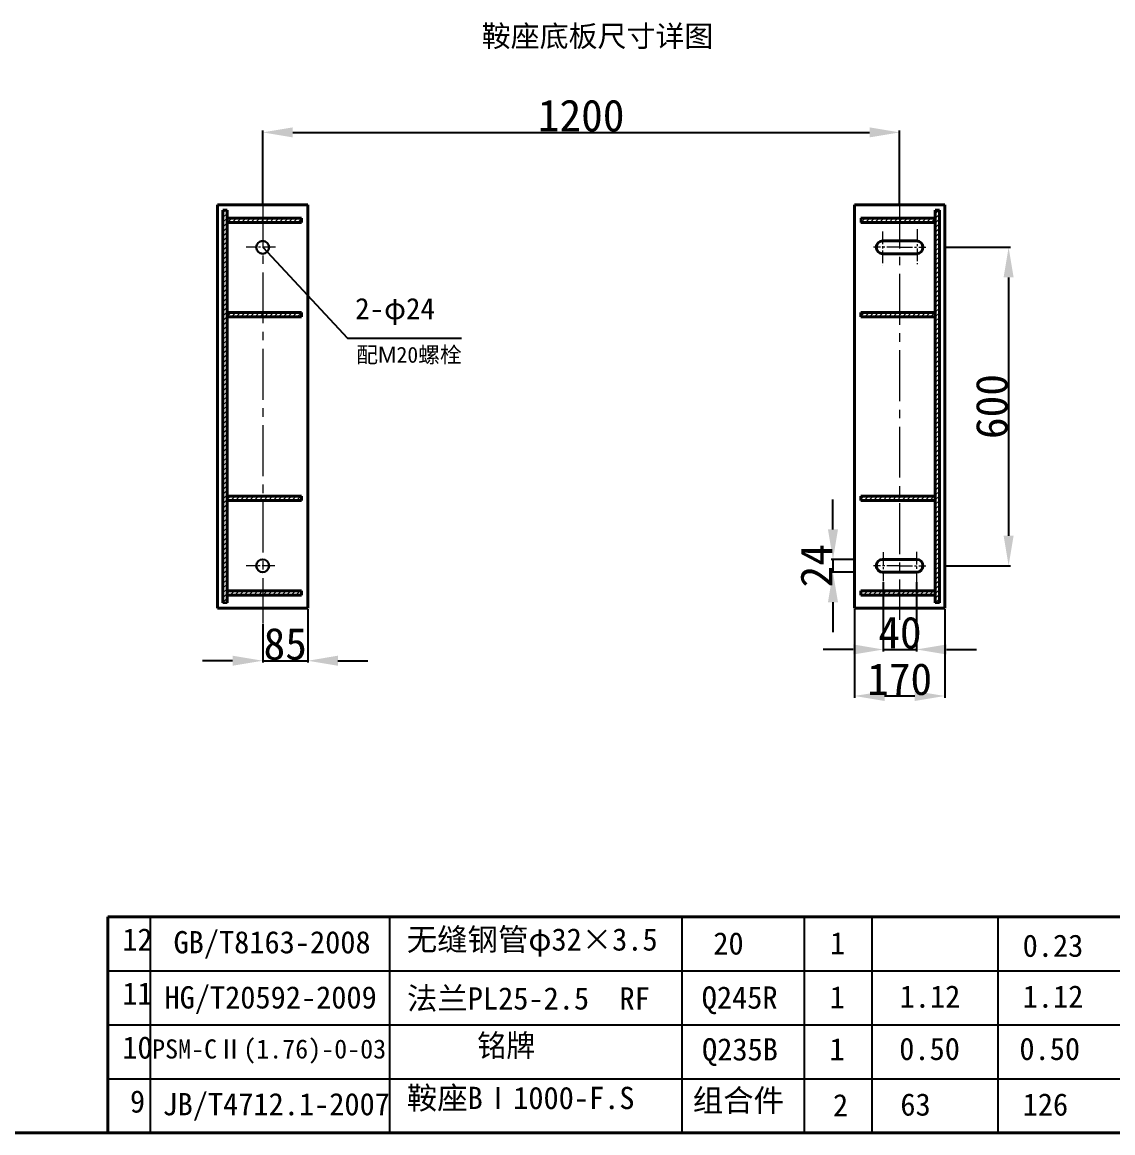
# Model space of a CAD drawing. Extents: x -5192 to 1516, y 3758 to 8558.
# Drawn here: x -2965 to -911, y 3758 to 5850 of the extents above; entities that cross this region are included whole.
import ezdxf

# ---------------------------------------------------------------- set-up
doc = ezdxf.new("R2010")
doc.units = 0
doc.header["$MEASUREMENT"] = 0
doc.linetypes.add('点画线', pattern=[18, 12, -2, 2, -2])
doc.layers.get('0').update_dxf_attribs({"linetype": 'CONTINUOUS'})
doc.layers.get('DEFPOINTS').update_dxf_attribs({"linetype": 'CONTINUOUS'})
for name, color, linetype, lineweight in [('2', 4, 'CONTINUOUS', 0), ('图层1', 7, 'CONTINUOUS', 35), ('粗实线层', 7, 'CONTINUOUS', 35)]:
    doc.layers.add(name, color=color, linetype=linetype, lineweight=lineweight)
for name, color, linetype, lineweight, true_color in [('中心线层', 1, '点画线', 18, 0xff0000), ('剖面线层', 4, 'CONTINUOUS', 18, 0x00ffff), ('尺寸线层', 3, 'CONTINUOUS', 18, 0x00ff00)]:
    doc.layers.add(name, color=color, linetype=linetype, lineweight=lineweight, true_color=true_color)
doc.layers.add('尺寸线', color=7, linetype='CONTINUOUS')
doc.styles.add('ISO-25-WS', font='SIMFANG.TTF', dxfattribs={"height": 60})
doc.styles.get("Standard").update_dxf_attribs({"font": 'SIMFANG.TTF', "height": 40})
doc.styles.add('标准', font='txt', dxfattribs={"height": 5})
doc.dimstyles.new('ISO-25_WS', dxfattribs={"dimscale": 0.707071, "dimtxt": 60, "dimasz": 80, "dimexe": 5, "dimexo": 2, "dimgap": 2, "dimtad": 1, "dimdec": 4, "dimdsep": 46, "dimtxsty": 'ISO-25-WS', "dimcen": 2.5, "dimadec": 0, "dimazin": 0, "dimtfac": 1, "dimtdec": 4, "dimtix": 1, "dimtmove": 0, "dimatfit": 0, "dimfxl": 0, "dimtolj": 1, "dimtzin": 0, "dimarcsym": 0})
doc.dimstyles.get("Standard").update_dxf_attribs({"dimtxt": 0.18, "dimasz": 0.18, "dimexe": 0.18, "dimexo": 0.0625, "dimgap": 0.09, "dimtad": 0, "dimtih": 1, "dimtoh": 1, "dimdec": 4, "dimzin": 0, "dimdsep": 46, "dimtxsty": 'Standard', "dimcen": 0.09, "dimadec": 0, "dimazin": 0, "dimtfac": 1, "dimtdec": 4, "dimtofl": 0, "dimtmove": 0, "dimatfit": 3, "dimfxl": 0, "dimtolj": 1, "dimtzin": 0, "dimarcsym": 0})

# ---------------------------------------------------------------- blocks, each defined once
blk = doc.blocks.new('*D146')
at = {"layer": 'DEFPOINTS', "color": 0, "ltscale": 2}
for p in [(-1312.1, 5642.3), (-2512.1, 5505.8), (-1312.1, 5505.8)]:
    blk.add_point(p, dxfattribs=at)
at = {"layer": '尺寸线', "color": 0, "lineweight": -2, "ltscale": 2}
for p, q in [((-2512.1, 5507.2), (-2512.1, 5645.8)), ((-2455.5, 5642.3), (-1368.7, 5642.3)), ((-1312.1, 5507.2), (-1312.1, 5645.8))]:
    blk.add_line(p, q, dxfattribs=at)
at = {"layer": '尺寸线', "color": 0, "ltscale": 2}
for points in [[(-2455.5, 5651.7), (-2455.5, 5632.9), (-2512.1, 5642.3)], [(-1368.7, 5651.7), (-1368.7, 5632.9), (-1312.1, 5642.3)]]:
    blk.add_solid(points, dxfattribs=at)
at = {"layer": '尺寸线', "color": 0, "ltscale": 2, "insert": (-1912.1, 5673.7), "char_height": 60, "attachment_point": 5, "style": 'ISO-25-WS'}
blk.add_mtext('\\A1;1200', dxfattribs=at)
blk = doc.blocks.new('*D148')
at = {"layer": 'DEFPOINTS', "color": 0, "ltscale": 2}
for p in [(-2427.1, 4745.8), (-2512.1, 4717.1), (-2427.1, 4646.9)]:
    blk.add_point(p, dxfattribs=at)
at = {"layer": '尺寸线', "color": 0, "lineweight": -2, "ltscale": 2}
for p, q in [((-2427.1, 4744.3), (-2427.1, 4643.4)), ((-2512.1, 4715.7), (-2512.1, 4643.4)), ((-2568.7, 4646.9), (-2625.2, 4646.9)), ((-2512.1, 4646.9), (-2427.1, 4646.9)), ((-2370.5, 4646.9), (-2314, 4646.9))]:
    blk.add_line(p, q, dxfattribs=at)
at = {"layer": '尺寸线', "color": 0, "ltscale": 2}
for points in [[(-2568.7, 4656.4), (-2568.7, 4637.5), (-2512.1, 4646.9)], [(-2370.5, 4656.4), (-2370.5, 4637.5), (-2427.1, 4646.9)]]:
    blk.add_solid(points, dxfattribs=at)
at = {"layer": '尺寸线', "color": 0, "ltscale": 2, "insert": (-2469.6, 4678.3), "char_height": 60, "attachment_point": 5, "style": 'ISO-25-WS'}
blk.add_mtext('\\A1;85', dxfattribs=at)
blk = doc.blocks.new('*D150')
at = {"layer": 'DEFPOINTS', "color": 0, "ltscale": 2}
for p in [(-1397.1, 4837.8), (-1437.7, 4813.8), (-1397.1, 4813.8)]:
    blk.add_point(p, dxfattribs=at)
at = {"layer": '尺寸线', "color": 0, "lineweight": -2, "ltscale": 2}
for p, q in [((-1437.7, 4894.3), (-1437.7, 4950.9)), ((-1398.5, 4837.8), (-1441.2, 4837.8)), ((-1437.7, 4837.8), (-1437.7, 4813.8)), ((-1398.5, 4813.8), (-1441.2, 4813.8)), ((-1437.7, 4757.2), (-1437.7, 4700.6))]:
    blk.add_line(p, q, dxfattribs=at)
at = {"layer": '尺寸线', "color": 0, "ltscale": 2}
for points in [[(-1447.1, 4894.3), (-1428.2, 4894.3), (-1437.7, 4837.8)], [(-1447.1, 4757.2), (-1428.2, 4757.2), (-1437.7, 4813.8)]]:
    blk.add_solid(points, dxfattribs=at)
at = {"layer": '尺寸线', "color": 0, "ltscale": 2, "insert": (-1469.1, 4825.8), "char_height": 60, "attachment_point": 5, "rotation": 90, "style": 'ISO-25-WS'}
blk.add_mtext('\\A1;24', dxfattribs=at)
blk = doc.blocks.new('*D147')
at = {"layer": 'DEFPOINTS', "color": 0, "ltscale": 2}
for p in [(-1227.1, 5425.8), (-1227.1, 4825.8), (-1106.8, 4825.8)]:
    blk.add_point(p, dxfattribs=at)
at = {"layer": '尺寸线', "color": 0, "lineweight": -2, "ltscale": 2}
for p, q in [((-1225.7, 5425.8), (-1103.3, 5425.8)), ((-1106.8, 5369.2), (-1106.8, 4882.3)), ((-1225.7, 4825.8), (-1103.3, 4825.8))]:
    blk.add_line(p, q, dxfattribs=at)
at = {"layer": '尺寸线', "color": 0, "ltscale": 2}
for points in [[(-1116.2, 5369.2), (-1097.4, 5369.2), (-1106.8, 5425.8)], [(-1116.2, 4882.3), (-1097.4, 4882.3), (-1106.8, 4825.8)]]:
    blk.add_solid(points, dxfattribs=at)
at = {"layer": '尺寸线', "color": 0, "ltscale": 2, "insert": (-1138.2, 5125.8), "char_height": 60, "attachment_point": 5, "rotation": 90, "style": 'ISO-25-WS'}
blk.add_mtext('\\A1;600', dxfattribs=at)
blk = doc.blocks.new('*D151')
at = {"layer": 'DEFPOINTS', "color": 0, "ltscale": 2}
for p in [(-1342.9, 4796.6), (-1280.4, 4796.6), (-1280.4, 4668.1)]:
    blk.add_point(p, dxfattribs=at)
at = {"layer": '尺寸线', "color": 0, "lineweight": -2, "ltscale": 2}
for p, q in [((-1342.9, 4795.2), (-1342.9, 4664.6)), ((-1280.4, 4795.2), (-1280.4, 4664.6)), ((-1399.4, 4668.1), (-1456, 4668.1)), ((-1342.9, 4668.1), (-1280.4, 4668.1)), ((-1223.8, 4668.1), (-1167.3, 4668.1))]:
    blk.add_line(p, q, dxfattribs=at)
at = {"layer": '尺寸线', "color": 0, "ltscale": 2}
for points in [[(-1399.4, 4677.6), (-1399.4, 4658.7), (-1342.9, 4668.1)], [(-1223.8, 4677.6), (-1223.8, 4658.7), (-1280.4, 4668.1)]]:
    blk.add_solid(points, dxfattribs=at)
at = {"layer": '尺寸线', "color": 0, "ltscale": 2, "insert": (-1311.6, 4699.6), "char_height": 60, "attachment_point": 5, "style": 'ISO-25-WS'}
blk.add_mtext('\\A1;40', dxfattribs=at)
blk = doc.blocks.new('*D149')
at = {"layer": 'DEFPOINTS', "color": 0, "ltscale": 2}
for p in [(-1397.1, 4745.8), (-1227.1, 4745.8), (-1227.1, 4580.5)]:
    blk.add_point(p, dxfattribs=at)
at = {"layer": '尺寸线', "color": 0, "lineweight": -2, "ltscale": 2}
for p, q in [((-1397.1, 4744.3), (-1397.1, 4577)), ((-1227.1, 4744.3), (-1227.1, 4577)), ((-1340.5, 4580.5), (-1283.7, 4580.5))]:
    blk.add_line(p, q, dxfattribs=at)
at = {"layer": '尺寸线', "color": 0, "ltscale": 2}
for points in [[(-1340.5, 4589.9), (-1340.5, 4571.1), (-1397.1, 4580.5)], [(-1283.7, 4589.9), (-1283.7, 4571.1), (-1227.1, 4580.5)]]:
    blk.add_solid(points, dxfattribs=at)
at = {"layer": '尺寸线', "color": 0, "ltscale": 2, "insert": (-1312.1, 4611.9), "char_height": 60, "attachment_point": 5, "style": 'ISO-25-WS'}
blk.add_mtext('\\A1;170', dxfattribs=at)

msp = doc.modelspace()

# ---------------------------------------------------------------- hatches: boundary and pattern name
at = {"layer": '剖面线层', "lineweight": 15, "ltscale": 2}
h = msp.add_hatch(dxfattribs=at)
h.set_pattern_fill('ANSI31', scale=50, style=0)
h.set_pattern_definition([(45, (-7398.995, 130.608), (-4.4194174, 4.4194174), [])])
h.paths.add_polyline_path([(-2579.08821, 5495.75093), (-2587.08821, 5495.75093), (-2587.08821, 5125.75093), (-2579.08821, 5125.75093)])
h.paths.add_polyline_path([(-2512.08821, 5480.75093), (-2579.08821, 5480.75093), (-2579.08821, 5472.75093), (-2512.08821, 5472.75093)])
h.paths.add_polyline_path([(-2439.08821, 5480.75093), (-2512.08821, 5480.75093), (-2512.08821, 5472.75093), (-2439.08821, 5472.75093)])
h.paths.add_polyline_path([(-2512.08821, 5302.75093), (-2579.08821, 5302.75093), (-2579.08821, 5294.75093), (-2512.08821, 5294.75093)])
h.paths.add_polyline_path([(-2439.08821, 5302.75093), (-2512.08821, 5302.75093), (-2512.08821, 5294.75093), (-2439.08821, 5294.75093)])
h.paths.add_polyline_path([(-2579.08821, 5125.75093), (-2587.08821, 5125.75093), (-2587.08821, 4755.75093), (-2579.08821, 4755.75093)])
h.paths.add_polyline_path([(-2512.08821, 4956.75093), (-2579.08821, 4956.75093), (-2579.08821, 4948.75093), (-2512.08821, 4948.75093)])
h.paths.add_polyline_path([(-2439.08821, 4956.75093), (-2512.08821, 4956.75093), (-2512.08821, 4948.75093), (-2439.08821, 4948.75093)])
h.paths.add_polyline_path([(-2512.08821, 4778.75093), (-2579.08821, 4778.75093), (-2579.08821, 4770.75093), (-2512.08821, 4770.75093)])
h.paths.add_polyline_path([(-2439.08821, 4778.75093), (-2512.08821, 4778.75093), (-2512.08821, 4770.75093), (-2439.08821, 4770.75093)])
h.paths.add_polyline_path([(-1312.08821, 5480.75093), (-1385.08821, 5480.75093), (-1385.08821, 5472.75093), (-1312.08821, 5472.75093)])
h.paths.add_polyline_path([(-1245.08821, 5480.75093), (-1312.08821, 5480.75093), (-1312.08821, 5472.75093), (-1245.08821, 5472.75093)])
h.paths.add_polyline_path([(-1237.08821, 5495.75093), (-1245.08821, 5495.75093), (-1245.08821, 5125.75093), (-1237.08821, 5125.75093)])
h.paths.add_polyline_path([(-1312.08821, 5302.75093), (-1385.08821, 5302.75093), (-1385.08821, 5294.75093), (-1312.08821, 5294.75093)])
h.paths.add_polyline_path([(-1245.08821, 5302.75093), (-1312.08821, 5302.75093), (-1312.08821, 5294.75093), (-1245.08821, 5294.75093)])
h.paths.add_polyline_path([(-1237.08821, 5125.75093), (-1245.08821, 5125.75093), (-1245.08821, 4755.75093), (-1237.08821, 4755.75093)])
h.paths.add_polyline_path([(-1245.08821, 4956.75093), (-1312.08821, 4956.75093), (-1312.08821, 4948.75093), (-1245.08821, 4948.75093)])
h.paths.add_polyline_path([(-1312.08821, 4956.75093), (-1385.08821, 4956.75093), (-1385.08821, 4948.75093), (-1312.08821, 4948.75093)])
h.paths.add_polyline_path([(-1312.08821, 4778.75093), (-1385.08821, 4778.75093), (-1385.08821, 4770.75093), (-1312.08821, 4770.75093)])
h.paths.add_polyline_path([(-1245.08821, 4778.75093), (-1312.08821, 4778.75093), (-1312.08821, 4770.75093), (-1245.08821, 4770.75093)])

# ---------------------------------------------------------------- linework, layer by layer
at = {"layer": '中心线层', "color": 7, "lineweight": 15, "ltscale": 8}
for p, q in [((-2512.08821, 5522.63033), (-2512.08821, 4717.14786)), ((-1312.08821, 5519.84258), (-1312.08821, 4723.93837))]:
    msp.add_line(p, q, dxfattribs=at)
at = {"layer": '中心线层', "color": 7, "lineweight": 15, "ltscale": 2}
for p, q in [((-1344.08821, 5455.81858), (-1344.08821, 5391.56776)), ((-1278.77136, 5459.70905), (-1278.77136, 5393.77579)), ((-2488.22336, 5425.75093), (-2543.44813, 5425.75093)), ((-2512.08821, 5425.75093), (-2512.08821, 5425.75093)), ((-1312.08821, 5425.75093), (-1361.2309, 5425.75093)), ((-1312.08821, 5425.75093), (-1312.08821, 5425.75093)), ((-1312.08821, 5425.75093), (-1262.94552, 5425.75093)), ((-1312.08821, 5425.75093), (-1312.08821, 5425.75093)), ((-1312.08821, 5425.75093), (-1312.08821, 5425.75093)), ((-1342.87339, 4851.34916), (-1342.87339, 4796.59714)), ((-1280.38389, 4852.30972), (-1280.38389, 4795.63657)), ((-2488.92829, 4825.75093), (-2543.44813, 4825.75093)), ((-2512.08821, 4825.75093), (-2512.08821, 4825.75093)), ((-2512.08821, 4825.75093), (-2512.08821, 4825.75093)), ((-1312.08821, 4825.75093), (-1361.2309, 4825.75093)), ((-1312.08821, 4825.75093), (-1312.08821, 4825.75093)), ((-1312.08821, 4825.75093), (-1262.94552, 4825.75093)), ((-1312.08821, 4825.75093), (-1312.08821, 4825.75093))]:
    msp.add_line(p, q, dxfattribs=at)
at = {"layer": '图层1', "lineweight": 40}
for p, q in [((-1397.08821, 5125.75093), (-1397.08821, 5505.75093)), ((-2803.6598, 4164.38638), (-643.6598, 4164.38638)), ((-2803.6598, 4164.38638), (-2803.6598, 3757.60855)), ((1516.3402, 3757.60855), (-5191.6598, 3757.60855))]:
    msp.add_line(p, q, dxfattribs=at)
at = {"layer": '图层1', "lineweight": 25}
for p, q in [((-2723.35936, 3757.60855), (-2723.35936, 4164.38638)), ((-2272.71586, 3757.60855), (-2272.71586, 4164.38638)), ((-1721.80285, 3757.60855), (-1721.80285, 4164.38638)), ((-1491.02699, 3757.60855), (-1491.02699, 4164.38638)), ((-1363.6598, 3757.60855), (-1363.6598, 4164.38638)), ((-1126.64652, 3757.60855), (-1126.65519, 4164.38638)), ((-2803.6598, 4062.69192), (-643.6598, 4062.69192)), ((-2803.6598, 3960.99747), (-643.6598, 3960.99747)), ((-2803.6598, 3859.30301), (-643.6598, 3859.30301)), ((-2803.6598, 3859.30301), (-643.6598, 3859.30301))]:
    msp.add_line(p, q, dxfattribs=at)
at = {"layer": '粗实线层', "color": 7, "lineweight": 40, "ltscale": 2}
for p, q in [((-2597.08821, 5125.75093), (-2597.08821, 5505.75093)), ((-2597.08821, 5505.75093), (-2427.08821, 5505.75093)), ((-2427.08821, 5125.75093), (-2427.08821, 5505.75093)), ((-1227.08821, 5505.75093), (-1397.08821, 5505.75093)), ((-1227.08821, 5125.75093), (-1227.08821, 5505.75093)), ((-2587.08821, 5125.75093), (-2587.08821, 5495.75093)), ((-2587.08821, 5495.75093), (-2579.08821, 5495.75093)), ((-2579.08821, 5125.75093), (-2579.08821, 5495.75093)), ((-1245.08821, 5125.75093), (-1245.08821, 5495.75093)), ((-1237.08821, 5495.75093), (-1245.08821, 5495.75093)), ((-1237.08821, 5125.75093), (-1237.08821, 5495.75093)), ((-2579.08821, 5480.75093), (-2439.08821, 5480.75093)), ((-2579.08821, 5472.75093), (-2439.08821, 5472.75093)), ((-2439.08821, 5472.75093), (-2439.08821, 5480.75093)), ((-1245.08821, 5480.75093), (-1385.08821, 5480.75093)), ((-1245.08821, 5472.75093), (-1385.08821, 5472.75093)), ((-1312.08821, 5437.75093), (-1344.08821, 5437.75093)), ((-1312.08821, 5437.75093), (-1280.08821, 5437.75093)), ((-1312.08821, 5413.75093), (-1344.08821, 5413.75093)), ((-1312.08821, 5413.75093), (-1280.08821, 5413.75093)), ((-2579.08821, 5302.75093), (-2439.08821, 5302.75093)), ((-2579.08821, 5294.75093), (-2439.08821, 5294.75093)), ((-2439.08821, 5294.75093), (-2439.08821, 5302.75093)), ((-1245.08821, 5302.75093), (-1385.08821, 5302.75093)), ((-1385.08821, 5294.75093), (-1385.08821, 5302.75093)), ((-1245.08821, 5294.75093), (-1385.08821, 5294.75093)), ((-2597.08821, 5125.75093), (-2597.08821, 4745.75093)), ((-2587.08821, 5125.75093), (-2587.08821, 4755.75093)), ((-2579.08821, 5125.75093), (-2579.08821, 4755.75093)), ((-2427.08821, 5125.75093), (-2427.08821, 4745.75093)), ((-1397.08821, 5125.75093), (-1397.08821, 4745.75093)), ((-1245.08821, 5125.75093), (-1245.08821, 4755.75093)), ((-1237.08821, 5125.75093), (-1237.08821, 4755.75093)), ((-1227.08821, 5125.75093), (-1227.08821, 4745.75093)), ((-2579.08821, 4956.75093), (-2439.08821, 4956.75093)), ((-2579.08821, 4948.75093), (-2439.08821, 4948.75093)), ((-2439.08821, 4956.75093), (-2439.08821, 4948.75093)), ((-1245.08821, 4956.75093), (-1385.08821, 4956.75093)), ((-1385.08821, 4956.75093), (-1385.08821, 4948.75093)), ((-1245.08821, 4948.75093), (-1385.08821, 4948.75093)), ((-1312.08821, 4837.75093), (-1344.08821, 4837.75093)), ((-1312.08821, 4837.75093), (-1280.08821, 4837.75093)), ((-1312.08821, 4813.75093), (-1344.08821, 4813.75093)), ((-1312.08821, 4813.75093), (-1280.08821, 4813.75093)), ((-2579.08821, 4778.75093), (-2439.08821, 4778.75093)), ((-2579.08821, 4770.75093), (-2439.08821, 4770.75093)), ((-2439.08821, 4778.75093), (-2439.08821, 4770.75093)), ((-1245.08821, 4778.75093), (-1385.08821, 4778.75093)), ((-1385.08821, 4778.75093), (-1385.08821, 4770.75093)), ((-1245.08821, 4770.75093), (-1385.08821, 4770.75093)), ((-2597.08821, 4745.75093), (-2427.08821, 4745.75093)), ((-1227.08821, 4745.75093), (-1397.08821, 4745.75093))]:
    msp.add_line(p, q, dxfattribs=at)
at = {"layer": '粗实线层', "color": 7, "lineweight": 30, "ltscale": 2}
for p, q in [((-1385.08821, 5472.75093), (-1385.08821, 5480.75093)), ((-2587.08821, 4755.75093), (-2579.08821, 4755.75093)), ((-1237.08821, 4755.75093), (-1245.08821, 4755.75093))]:
    msp.add_line(p, q, dxfattribs=at)
for centre in [(-2512.08821, 5425.75093), (-2512.08821, 4825.75093)]:
    msp.add_circle(centre, 12, dxfattribs=at)
at = {"layer": '粗实线层', "color": 7, "lineweight": 40, "ltscale": 2}
for centre, start, end in [((-1344.08821, 5425.75093), 90, 270), ((-1280.08821, 5425.75093), 270, 90), ((-1344.08821, 4825.75093), 90, 270), ((-1280.08821, 4825.75093), 270, 90)]:
    msp.add_arc(centre, 12, start, end, dxfattribs=at)

# ---------------------------------------------------------------- texts
at = {"insert": (-2499.9101, 3910.73726), "char_height": 36, "width": 656.9891469, "attachment_point": 5}
msp.add_mtext('PSM-CⅡ(1.76)-0-03', dxfattribs=at)
at = {"layer": '2', "color": 0, "linetype": 'Continuous', "lineweight": 25, "char_height": 42, "attachment_point": 1, "style": '标准'}
for s, insert in [('{\\fFangSong_GB2312|b0|i0|c134|p49;无缝钢管φ32×3.5}', (-2240.58559, 4142.84793)), ('{\\fFangSong_GB2312|b0|i0|c134|p49;12}', (-2776.63687, 4142.73561)), ('{\\fFangSong_GB2312|b0|i0|c134|p49;GB/T8163-2008}', (-2680.09227, 4137.63506)), ('20', (-1663.11277, 4135.39859)), ('{\\fFangSong_GB2312|b0|i0|c134|p49;1}', (-1443.40492, 4135.65603)), ('{\\fFangSong_GB2312|b0|i0|c134|p49;0.23}', (-1080.31856, 4131.11776)), ('{\\fFangSong_GB2312|b0|i0|c134|p49;11}', (-2776.63687, 4041.04115)), ('{\\fFangSong_GB2312|b0|i0|c134|p49;HG/T20592-2009}', (-2697.11288, 4033.7396)), ('{\\fFangSong_GB2312|b0|i0|c134|p49;法兰PL25-2.5  RF}', (-2240.22076, 4031.78567)), ('Q245{\\fFangSong_GB2312|b0|i0|c134|p49;R}', (-1684.93835, 4033.40356)), ('{\\fFangSong_GB2312|b0|i0|c134|p49;1}', (-1443.88741, 4033.96157)), ('{\\fFangSong_GB2312|b0|i0|c134|p49;1.12}', (-1312.07785, 4035.31667)), ('{\\fFangSong_GB2312|b0|i0|c134|p49;1.12}', (-1080.31856, 4035.31667)), ('{\\fFangSong_GB2312|b0|i0|c134|p49;10}', (-2776.63687, 3939.34669)), ('铭牌', (-2107.88014, 3943.09116)), ('Q235B', (-1684.30432, 3935.79669)), ('{\\fFangSong_GB2312|b0|i0|c134|p49;1}', (-1444.23793, 3936.00868)), ('{\\fFangSong_GB2312|b0|i0|c134|p49;0.50}', (-1312.80308, 3936.68623)), ('{\\fFangSong_GB2312|b0|i0|c134|p49;0.50}', (-1086.40497, 3936.68623)), ('{\\fFangSong_GB2312|b0|i0|c134|p49;鞍座BⅠ1000-F.S}', (-2240.58559, 3844.24939)), ('{\\fFangSong_GB2312|b0|i0|c134|p49;9}', (-2762.09731, 3837.65224)), ('{\\fFangSong_GB2312|b0|i0|c134|p49;JB/T4712.1-2007}', (-2700.92951, 3832.55168)), ('{\\fFangSong_GB2312|b0|i0|c134|p49;组合件}', (-1701.80737, 3839.68305)), ('{\\fFangSong_GB2312|b0|i0|c134|p49;2}', (-1437.66636, 3830.57265)), ('{\\fFangSong_GB2312|b0|i0|c134|p49;63}', (-1310.70639, 3831.92775)), ('{\\fFangSong_GB2312|b0|i0|c134|p49;126}', (-1080.31856, 3831.92775))]:
    msp.add_mtext(s, dxfattribs=dict(at, insert=insert))
at = {"layer": '尺寸线层', "color": 7, "lineweight": 15, "ltscale": 2, "attachment_point": 1}
for s, insert, char_height, width in [('鞍座底板尺寸详图', (-2099.50505, 5843.64333), 40, 679.669847), ('2-φ24', (-2337.81204, 5330.36932), 40, 264.0286838), ('配{\\fArial|b0|i0|c0|p32;M}20螺栓', (-2335.76532, 5238.34439), 30, 238.4561404)]:
    msp.add_mtext(s, dxfattribs=dict(at, insert=insert, char_height=char_height, width=width))

# ---------------------------------------------------------------- dimensions: what is measured, and where the dimension line sits
at = {"layer": '尺寸线', "color": 0, "ltscale": 2}
for base, p1, p2, picture, middle in [((-1312.08821, 5642.29392), (-2512.08821, 5505.75093), (-1312.08821, 5505.75093), '*D146', (-1912.08821, 5673.70806)), ((-2427.08821, 4646.92839), (-2512.08821, 4717.14786), (-2427.08821, 4745.75093), '*D148', (-2469.58821, 4678.34253)), ((-1227.08821, 4580.51336), (-1397.08821, 4745.75093), (-1227.08821, 4745.75093), '*D149', (-1312.08821, 4611.9275))]:
    dim = msp.add_linear_dim(base=base, p1=p1, p2=p2, dimstyle='ISO-25_WS', dxfattribs=at)
    dim.commit()
    dim.dimension.update_dxf_attribs({"geometry": picture, "text_midpoint": middle})
for base, p1, p2, picture, middle in [((-1106.79426, 4825.75093), (-1227.08821, 5425.75093), (-1227.08821, 4825.75093), '*D147', (-1138.2084, 5125.75093)), ((-1437.66012, 4813.75093), (-1397.08821, 4837.75093), (-1397.08821, 4813.75093), '*D150', (-1469.07426, 4825.75093))]:
    dim = msp.add_linear_dim(base=base, p1=p1, p2=p2, angle=90, dimstyle='ISO-25_WS', dxfattribs=at)
    dim.commit()
    dim.dimension.update_dxf_attribs({"geometry": picture, "text_midpoint": middle})
dim = msp.add_linear_dim(base=(-1280.38389, 4668.14412), p1=(-1342.87339, 4796.59714), p2=(-1280.38389, 4796.59714), text='40', dimstyle='ISO-25_WS', dxfattribs=at)
dim.commit()
dim.dimension.update_dxf_attribs({"geometry": '*D151', "text_midpoint": (-1311.62864, 4699.55826)})

# ---------------------------------------------------------------- leaders
at = {"layer": '尺寸线层', "color": 7, "lineweight": 15, "ltscale": 2}
msp.add_leader([(-2512.08821, 5425.75093), (-2352.13919, 5254.70438), (-2137.2321, 5254.70438)], dimstyle='Standard', override={"dimgap": 0.09, "dimtad": 0}, dxfattribs=at)

doc.saveas('drawing.dxf')
